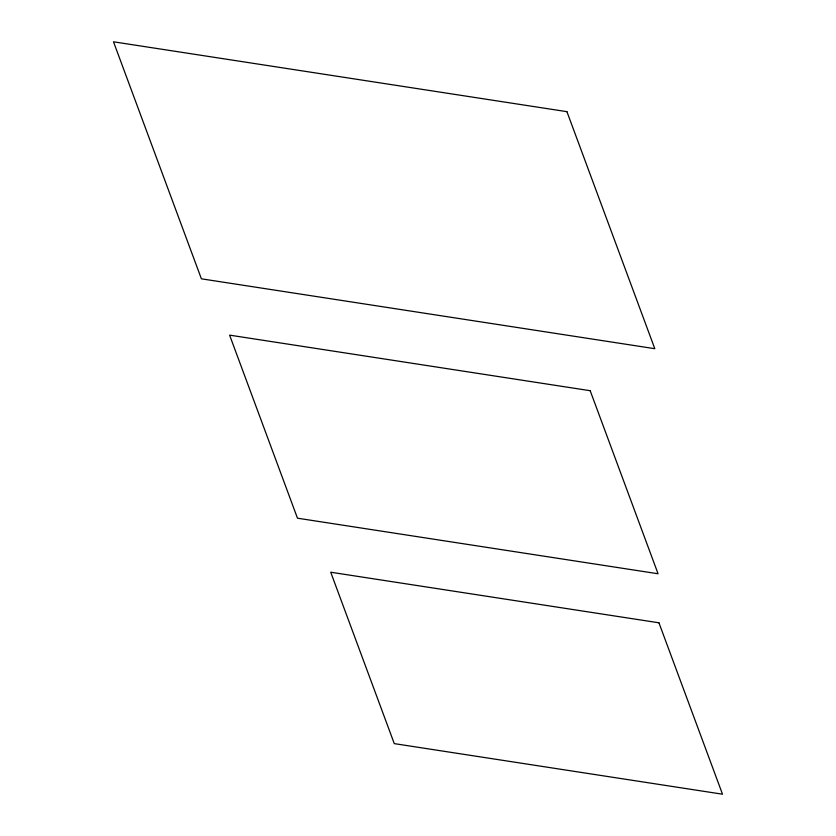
<?xml version="1.0" encoding="UTF-8"?>
<svg xmlns="http://www.w3.org/2000/svg" width="836" height="836" viewBox="0 0 836 836"><rect width="100%" height="100%" fill="white"/><g stroke="black" fill="none" stroke-linecap="round" stroke-linejoin="round"><path stroke-width="1.25" d="M566.923 111.669L113.497 41.8L201.392 278.816L654.807 348.696L566.923 111.669M590.185 390.705L229.607 335.131L297.48 518.195L658.057 573.757L590.185 390.705M658.946 622.799L330.722 572.221L394.279 743.622L722.503 794.2L658.946 622.799"/></g></svg>
